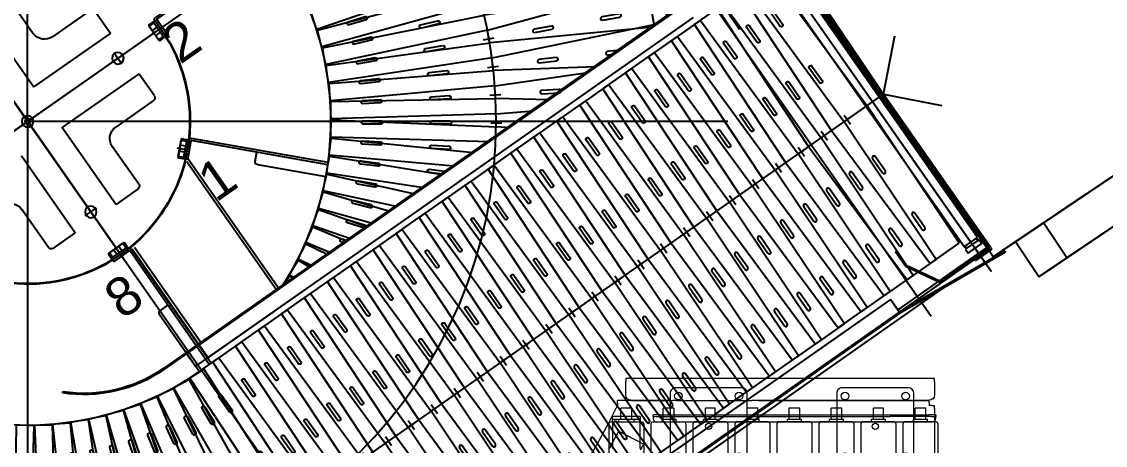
# Model space of a CAD drawing. Header units: millimetres. Extents: x 298 to 399, y 221 to 238.
# Drawn here: x 314.756 to 316.722, y 234.892 to 235.659 of the extents above; entities that cross this region are included whole.
import ezdxf

# ---------------------------------------------------------------- set-up
doc = ezdxf.new("R2010")
doc.units = ezdxf.units.MM
doc.layers.add('PL_N2$0$PLANTA', color=253, linetype='Continuous')
doc.styles.add('PL_N2$0$ISO35', font='arial.ttf', dxfattribs={"height": 70})

# ---------------------------------------------------------------- blocks, each defined once
blk = doc.blocks.new('PL_N2$0$root_factoryordercollection__190lrc4_BLOCK')
at = {"color": 237, "true_color": 0x802060}
for p, q in [((-39.153, 63.873), (-14.905, 77.873)), ((-27.029, 70.873), (-28.127, 66.775)), ((-27.029, 70.873), (-22.931, 69.775))]:
    blk.add_line(p, q, dxfattribs=at)
at = {"color": 9, "true_color": 0xc0c0c0}
for points, invisible_edges in [([(-35.15, 56.94, -6.75), (-39.15, 63.87, -6.75), (-39.15, 63.87, -7.75)], 12), ([(-35.15, 56.94, -6.75), (-39.15, 63.87, -7.75), (-37.9, 61.71, -10.75)], 13), ([(-40.79, 60.71, -5.59), (-38.2, 62.21, -5.59), (-31.26, 50.2, -16.12)], 12), ([(-36.99, 60.12, -2.41), (-31.26, 50.2, -16.12), (-38.2, 62.21, -5.59)], 1), ([(-35.15, 56.94, -6.75), (-37.9, 61.71, -10.75), (-36.4, 59.11, -10.75)], 13), ([(-40.79, 60.71, -5.59), (-31.26, 50.2, -16.12), (-33.86, 48.7, -16.12)], 1), ([(-39.58, 58.62, -2.41), (-33.86, 48.7, -16.12), (-40.79, 60.71, -5.59)], 1), ([(-39.58, 58.62, -2.41), (-36.99, 60.12, -2.41), (-30.05, 48.1, -12.93)], 12), ([(-36.99, 60.12, -2.41), (-30.05, 48.1, -12.93), (-31.26, 50.2, -16.12)], 12), ([(-35.15, 56.94, -6.75), (-36.4, 59.11, -10.75), (-35.15, 56.94, -7.75)], 1), ([(-39.58, 58.62, -2.41), (-30.05, 48.1, -12.93), (-32.65, 46.6, -12.93)], 1), ([(-39.58, 58.62, -2.41), (-32.65, 46.6, -12.93), (-33.86, 48.7, -16.12)], 12)]:
    blk.add_3dface(points, dxfattribs=dict(at, invisible_edges=invisible_edges))
blk = doc.blocks.new('PL_N2$0$A$C301F7964')
at = {"layer": 'PL_N2$0$PLANTA'}
for p, q in [((1020, 2290), (1020, -250)), ((2290, 1020), (-250, 1020))]:
    blk.add_line(p, q, dxfattribs=at)
blk.add_circle((1020, 1020), 850, dxfattribs=at)
blk = doc.blocks.new('PL_N2$0$A$C4DC270D9')
at = {"layer": 'PL_N2$0$PLANTA'}
for p, q in [((15, 20.5), (5, 20.5)), ((0, 15), (20, 15)), ((15, 9.5), (5, 9.5))]:
    blk.add_line(p, q, dxfattribs=at)
blk.add_lwpolyline([(5, 0), (15, 0), (15, 30), (5, 30)], close=True, dxfattribs=at)
blk = doc.blocks.new('PL_N2$0$BOV-ZICHT-400 A-B-C-D TYPE PIJP')
at = {"layer": 'PL_N2$0$PLANTA'}
for p, q in [((0, 304), (0, -304)), ((0, -300), (0, 280)), ((-100, 209), (-100, 125)), ((-45, 214), (-45, 46)), ((-209, 100), (-125, 100)), ((-215, 94), (-215, 46)), ((-214, 45), (-46, 45)), ((-294.3, 21.6), (-294, 0)), ((-304, 0), (304, 0)), ((-300, 0), (295.5, 0)), ((-294, 0), (-293.7, -28.4)), ((-200, 12.6), (-200, -12.6)), ((12.6, 0), (-12.6, 0)), ((-215, -94), (-215, -46)), ((-214, -45), (-46, -45)), ((-45, -214), (-45, -46)), ((45, -214), (45, -46)), ((-209, -100), (-125, -100)), ((-100, -209), (-100, -125)), ((100, -209), (100, -125)), ((-223.4, -192.8), (-205.8, -210)), ((-205.8, -210), (-187.6, -227.8)), ((-94, -215), (-46, -215)), ((12.6, -200), (-12.6, -200)), ((94, -215), (46, -215)), ((-21.6, -294.3), (0, -294)), ((0, -294), (28.4, -293.7))]:
    blk.add_line(p, q, dxfattribs=at)
blk.add_lwpolyline([(-292.4, 17.5), (-281, 17.5, -0.414214), (-280, 16.5), (-280, -16.5, -0.414214), (-281, -17.5), (-292.4, -17.5, 0.432843), (-293.4, -18.6, 0.166266), (-220.6, -194.3, 0.432843), (-219.1, -194.4), (-211.1, -186.3, -0.414214), (-209.7, -186.3), (-186.3, -209.7, -0.414214), (-186.3, -211.1), (-194.4, -219.1, 0.432843), (-194.3, -220.6, 0.166266), (-18.6, -293.4, 0.432843), (-17.5, -292.4), (-17.5, -281, -0.414214), (-16.5, -280), (16.5, -280, -0.414214), (17.5, -281), (17.5, -292.4, 0.432843), (18.6, -293.4, 0.166266), (194.3, -220.6, 0.432843)], format="xyb", dxfattribs=at)
for centre in [(-200, 0), (0, 0), (0, -200)]:
    blk.add_circle(centre, 10.5, dxfattribs=at)
for centre, radius, start, end in [((-125, 125), 25, 270, 0), ((-214, 46), 1, 180, 270), ((-46, 46), 1, 270, 0), ((0, 0), 295.1, 185.5226, 202.5112), ((-214, -46), 1, 90, 180), ((-46, -46), 1, 0, 90), ((46, -46), 1, 90, 180), ((-209, -94), 6, 180, 270), ((0, 0), 295.1, 202.6181, 220.8018), ((-125, -125), 25, 0, 90), ((125, -125), 25, 90, 180), ((-214.9, -196.6), 0.2, 135.6622, 225.6622), ((-94, -209), 6, 180, 270), ((-46, -214), 1, 270, 0), ((46, -214), 1, 180, 270), ((94, -209), 6, 270, 0), ((0, 0), 295.1, 230.5226, 247.5112), ((0, 0), 295.1, 292.6181, 310.8018), ((0, 0), 295.1, 247.6181, 265.8018), ((0, 0), 295.1, 275.5226, 292.5112)]:
    blk.add_arc(centre, radius, start, end, dxfattribs=at)
at = {"layer": 'PL_N2$0$PLANTA', "xscale": -1}
blk.add_blockref('PL_N2$0$A$C4DC270D9', (-275, -15), dxfattribs=at)
at = {"layer": 'PL_N2$0$PLANTA'}
for p, rotation in [((-205.1, -183.8), 225), ((-15, -275), 270)]:
    blk.add_blockref('PL_N2$0$A$C4DC270D9', p, dxfattribs=dict(at, rotation=rotation))
blk = doc.blocks.new('PL_N2$0$A$C17C72BED')
at = {"layer": 'PL_N2$0$PLANTA'}
for p, q in [((35, 255.7), (35, 4)), ((39, 255.6), (39, 4)), ((0, 4), (35, 4)), ((0, 4), (0, 0)), ((0, 0), (35, 0))]:
    blk.add_line(p, q, dxfattribs=at)
blk.add_arc((35, 4), 4, 270, 360, dxfattribs=at)
blk = doc.blocks.new('PL_N2$0$A$C60FC1CAC')
at = {"layer": 'PL_N2$0$PLANTA'}
for p, q in [((131, 18), (131, 35)), ((126, 13), (0, 13))]:
    blk.add_line(p, q, dxfattribs=at)
blk.add_arc((126, 18), 5, 270, 0, dxfattribs=at)
at = {"layer": 'PL_N2$0$PLANTA', "rotation": 90}
blk.add_blockref('PL_N2$0$A$C17C72BED', (256, 0), dxfattribs=at)
blk = doc.blocks.new('PL_N2$0$A$C1C1E2870')
at = {"layer": 'PL_N2$0$PLANTA'}
for p, q in [((0, 289.5), (0, 0)), ((5, 285), (5, 0)), ((172, 212.3), (172, 0)), ((177, 211.9), (177, 0)), ((0, 0), (177, 0))]:
    blk.add_line(p, q, dxfattribs=at)
blk = doc.blocks.new('PL_N2$0$A$C06AD38A4')
at = {"layer": 'PL_N2$0$PLANTA'}
for p, q in [((15, 743.5), (15, 27)), ((15, 734.1), (15, 0)), ((2, 710), (2, 707)), ((36, 710), (2, 710)), ((0, 691), (30, 691)), ((0, 682.5), (0, 691)), ((30, 682.5), (30, 691)), ((34, 27), (34, 707)), ((36, 707), (36, 27)), ((39, 707), (39, 27)), ((0, 682.5), (30, 682.5)), ((0, 677.5), (0, 56.5)), ((0, 677.5), (30, 677.5)), ((30, 677.5), (30, 56.5)), ((0, 56.5), (30, 56.5)), ((0, 51.5), (30, 51.5)), ((0, 51.5), (0, 43)), ((0, 43), (30, 43)), ((30, 51.5), (30, 43)), ((2, 27), (2, 24)), ((36, 24), (2, 24))]:
    blk.add_line(p, q, dxfattribs=at)
for centre, radius, start, end in [((36, 707), 3, 0, 90), ((0, 680), 2.5, 270, 90), ((30, 680), 2.5, 90, 270), ((0, 54), 2.5, 270, 90), ((30, 54), 2.5, 90, 270), ((36, 27), 3, 270, 0)]:
    blk.add_arc(centre, radius, start, end, dxfattribs=at)
blk = doc.blocks.new('PL_N2$0$A$C46897DEF')
at = {"layer": 'PL_N2$0$PLANTA'}
for p, q in [((12, 1263), (0, 1263)), ((6, 1269), (6, 1257)), ((1046, 753), (1046, 73)), ((1201, 748), (1062.1, 748)), ((1203, 753), (1064.5, 753)), ((1206, 413), (6, 413)), ((1018, 103), (193.1, 103)), ((1018, 78), (1018, 103)), ((29, 73), (29, 88.2)), ((1203, 73), (29, 73)), ((443, 73), (428, 73)), ((468, 73), (453, 73)), ((943, 73), (928, 73)), ((968, 73), (953, 73)), ((1201, 78), (1018, 78))]:
    blk.add_line(p, q, dxfattribs=at)
blk.add_circle((6, 1263), 5, dxfattribs=at)
blk.add_blockref('PL_N2$0$A$C06AD38A4', (1167.1, 46), dxfattribs=at)
blk = doc.blocks.new('PL_N2$0$A$C02510BE1')
at = {"layer": 'PL_N2$0$PLANTA'}
blk.add_blockref('PL_N2$0$A$C46897DEF', (0, 0), dxfattribs=at)
blk = doc.blocks.new('PL_N2$0$A$C409E6584')
at = {"layer": 'PL_N2$0$PLANTA'}
for p, q in [((6.3, 600), (0, 300)), ((70.5, 600), (6.3, 600)), ((78.5, 300), (70.5, 600)), ((6.3, 0), (0, 300)), ((48.7, 300), (38.7, 300)), ((43.7, 310), (43.7, 290)), ((78.5, 300), (70.5, 0)), ((70.5, 0), (6.3, 0))]:
    blk.add_line(p, q, dxfattribs=at)
for points in [[(40.7, 509, 1), (46.7, 509), (46.7, 541, 1), (40.7, 541), (40.7, 509)], [(40.7, 384, 1), (46.7, 384), (46.7, 416, 1), (40.7, 416), (40.7, 384)], [(40.7, 216, -1), (46.7, 216), (46.7, 184, -1), (40.7, 184), (40.7, 216)], [(40.7, 91, -1), (46.7, 91), (46.7, 59, -1), (40.7, 59), (40.7, 91)]]:
    blk.add_lwpolyline(points, format="xyb", close=True, dxfattribs=at)
blk = doc.blocks.new('PL_N2$0$A$C1B7B3B50')
at = {"layer": 'PL_N2$0$PLANTA'}
for p, q in [((1156.4, 1150.2), (1144.4, 1150.2)), ((1150.4, 1156.2), (1150.4, 1144.2)), ((648.4, 922.5), (381.2, 785.9)), ((678.8, 866), (648.4, 922.5)), ((662.9, 892.9), (404.4, 740.6)), ((696.6, 838.3), (662.9, 892.9)), ((418.4, 716.7), (678.8, 866)), ((679.1, 864.2), (430.2, 696.7)), ((716.1, 811.7), (679.1, 864.2)), ((445.6, 673.7), (696.6, 838.3)), ((697.1, 836.5), (458.6, 654.4)), ((737.1, 786.3), (697.1, 836.5)), ((485.8, 640.2), (716.1, 811.7)), ((716.7, 810), (519.9, 640.2)), ((759.6, 762.2), (716.7, 810)), ((563.6, 640.2), (737.1, 786.3)), ((123.5, 640.2), (381.2, 785.9)), ((737.8, 784.6), (589.4, 640.2)), ((783.5, 739.6), (737.8, 784.6)), ((410.7, 752.1), (393.1, 742.7)), ((404.3, 743), (399.6, 751.8)), ((631.1, 640.2), (759.6, 762.2)), ((760.4, 760.6), (650.6, 640.2)), ((808.7, 718.4), (760.4, 760.6)), ((249.3, 640.2), (404.4, 740.6)), ((690.7, 640.2), (783.5, 739.6)), ((784.4, 738), (705.4, 640.2)), ((835.2, 698.7), (784.4, 738)), ((418.4, 716.7), (266.6, 640.2)), ((435.9, 708.6), (418.8, 698.1)), ((744, 640.2), (808.7, 718.4)), ((809.7, 716.8), (755, 640.2)), ((862.7, 680.7), (809.7, 716.8)), ((353.4, 640.2), (430.2, 696.7)), ((430, 699.1), (424.7, 707.6)), ((792.4, 640.2), (835.2, 698.7)), ((836.2, 697.2), (800.5, 640.2)), ((891.3, 664.3), (836.2, 697.2)), ((445.6, 673.7), (387.9, 640.2)), ((836.7, 640.2), (862.7, 680.7)), ((863.9, 679.2), (842.5, 640.2)), ((920.9, 649.7), (863.9, 679.2)), ((441.5, 640.2), (458.6, 654.4)), ((463.5, 666.7), (447.2, 655.1)), ((458.2, 656.8), (452.5, 665)), ((877.8, 640.2), (891.3, 664.3)), ((892.5, 663), (881.8, 640.2)), ((943.7, 640.2), (892.5, 663)), ((916.3, 640.2), (920.9, 649.7)), ((922.1, 648.4), (918.9, 640.2)), ((944, 640.2), (922.1, 648.4))]:
    blk.add_line(p, q, dxfattribs=at)
for points in [[(584.5, 849.1, 1), (587.4, 843.8), (615.6, 859, 1), (612.7, 864.2), (584.5, 849.1)], [(603.6, 815.8, 1), (606.7, 810.7), (633.9, 827.5, 1), (630.8, 832.6), (603.6, 815.8)], [(474.5, 789.8, 1), (477.3, 784.6), (505.5, 799.7, 1), (502.7, 805), (474.5, 789.8)], [(624.5, 783.7, 1), (628, 778.8), (654.2, 797.2, 1), (650.7, 802.1), (624.5, 783.7)], [(497.2, 750.1, 1), (500.4, 745), (527.6, 761.8, 1), (524.5, 766.9), (497.2, 750.1)], [(647.4, 752.9, 1), (651.1, 748.2), (676.2, 768.1, 1), (672.4, 772.8), (647.4, 752.9)], [(522.3, 711.7, 1), (525.8, 706.8), (552, 725.2, 1), (548.5, 730.1), (522.3, 711.7)], [(672.1, 723.5, 1), (676.1, 719), (699.9, 740.4, 1), (695.8, 744.9), (672.1, 723.5)], [(326.5, 710.2, -1), (329.4, 704.9), (301.2, 689.8, -1), (298.4, 695.1), (326.5, 710.2)], [(698.4, 695.7, 1), (702.7, 691.4), (725.2, 714.2, 1), (720.9, 718.4), (698.4, 695.7)], [(549.7, 674.9, 1), (553.4, 670.2), (578.4, 690.2, 1), (574.7, 694.9), (549.7, 674.9)], [(726.4, 669.4, 1), (731, 665.5), (752, 689.6, 1), (747.5, 693.5), (726.4, 669.4)], [(755.9, 644.9, 1), (760.7, 641.3), (780.3, 666.6, 1), (775.5, 670.3), (755.9, 644.9)], [(354.3, 661.7, -1), (357.5, 656.6), (330.3, 639.8, -1), (327.1, 644.9), (354.3, 661.7)]]:
    blk.add_lwpolyline(points, format="xyb", close=True, dxfattribs=at)
for points in [[(196.4, 640.2), (216.5, 651, -1), (219.3, 645.7), (209, 640.2)], [(588.5, 640.2), (607, 656.8, 1), (603, 661.3), (579.5, 640.2)], [(806.3, 640.2), (809.8, 645.3, 1), (804.9, 648.7), (799.1, 640.2)]]:
    blk.add_lwpolyline(points, format="xyb", dxfattribs=at)
blk.add_circle((1150.4, 1150.2), 5, dxfattribs=at)
for p, rotation in [((26.4, 903.2), 284.5714285714231), ((43.2, 836.4), 287.9999999999934), ((63.9, 770.8), 291.4285714285738), ((88.6, 706.5), 294.8571428571406), ((1819.3, 213.7), 37.71428571428073), ((1762.1, 175.4), 34.28571428571333), ((1702.7, 140.5), 30.85714285714584), ((1641.3, 109.3), 27.42857142857956), ((1578.2, 81.8), 24.00000000000358), ((1447.6, 38.4), 17.14285714285897), ((1513.6, 58.1), 20.57142857143643), ((1312.7, 10.9), 10.28571428571208), ((1380.6, 22.6), 13.71428571428819), ((1175.5, -0.4), 3.42857142857137), ((1244.3, 3.2), 6.857142857146952)]:
    blk.add_blockref('PL_N2$0$A$C409E6584', p, dxfattribs=dict(at, rotation=rotation))
blk = doc.blocks.new('PL_N2$0$A$C50A32927')
at = {"layer": 'PL_N2$0$PLANTA'}
blk.add_line((1200, 0), (0, 0), dxfattribs=at)
for radius, start, end in [(1200, 270, 180), (1175, 268.8784, 205.7244)]:
    blk.add_arc((1200, 1200), radius, start, end, dxfattribs=at)
blk = doc.blocks.new('PL_N2$0$A$C121338B6')
at = {"layer": 'PL_N2$0$PLANTA', "char_height": 70, "width": 43.294, "attachment_point": 3, "style": 'PL_N2$0$ISO35'}
for s, insert in [('2', (678.7, 388.8)), ('1', (588.4, 146.7))]:
    blk.add_mtext(s, dxfattribs=dict(at, insert=insert))
at = {"layer": 'PL_N2$0$PLANTA', "extrusion": (0, 0, -1), "insert": (327.4, 70), "char_height": 70, "width": 43.294, "attachment_point": 1, "text_direction": (-1, 0, 0), "style": 'PL_N2$0$ISO35'}
blk.add_mtext('8', dxfattribs=at)
blk = doc.blocks.new('PL_N2$0$A$C07FD5F31')
at = {"layer": 'PL_N2$0$PLANTA'}
for p, q in [((0, 0), (0, 680)), ((106.2, 680), (0, 680)), ((2, 2), (2, 678)), ((105, 678), (2, 678)), ((140, 617.4), (105, 678)), ((142, 617.9), (106.2, 680)), ((140, 617.4), (140, 586.4)), ((142, 617.9), (142, 586.4)), ((140, 586.4), (142, 586.4)), ((140, 62.6), (140, 93.6)), ((140, 93.6), (142, 93.6)), ((142, 62.1), (142, 93.6)), ((140, 62.6), (105, 2)), ((142, 62.1), (106.2, 0)), ((105, 2), (2, 2)), ((106.2, 0), (0, 0))]:
    blk.add_line(p, q, dxfattribs=at)
blk = doc.blocks.new('PL_N2$0$A$C752A25F7')
at = {"layer": 'PL_N2$0$PLANTA'}
for p, q in [((24, 9.5), (24, 743.5)), ((0, 36.5), (0, 716.5)), ((3, 719.5), (37, 719.5)), ((3, 36.5), (3, 716.5)), ((5, 716.5), (5, 36.5)), ((24, 0), (24, 716.5)), ((37, 716.5), (37, 719.5)), ((39, 700.5), (9, 700.5)), ((9, 692), (9, 700.5)), ((39, 692), (9, 692)), ((39, 692), (39, 700.5)), ((9, 66), (9, 687)), ((39, 687), (9, 687)), ((39, 66), (39, 687)), ((39, 66), (9, 66)), ((9, 61), (9, 52.5)), ((39, 61), (9, 61)), ((39, 61), (39, 52.5)), ((39, 52.5), (9, 52.5)), ((3, 33.5), (37, 33.5)), ((37, 33.5), (37, 36.5))]:
    blk.add_line(p, q, dxfattribs=at)
for centre, radius, start, end in [((3, 716.5), 3, 90, 180), ((9, 689.5), 2.5, 270, 90), ((39, 689.5), 2.5, 90, 270), ((9, 63.5), 2.5, 270, 90), ((39, 63.5), 2.5, 90, 270), ((3, 36.5), 3, 180, 270)]:
    blk.add_arc(centre, radius, start, end, dxfattribs=at)
blk = doc.blocks.new('PL_N2$0$HC600 Outfeed')
at = {"layer": 'PL_N2$0$PLANTA'}
for p, q in [((1275.2, 1263), (1263.2, 1263)), ((1269.2, 1269), (1269.2, 1257)), ((-27.8, 753), (453.2, 753)), ((129.2, 33.2), (129.2, 751.4)), ((453.2, 753), (1004.2, 753)), ((1004.2, 753), (1246.2, 753)), ((1246.2, 753), (1246.2, 725)), ((172.2, 725), (453.2, 725)), ((453.2, 725), (1004.2, 725)), ((1004.2, 725), (1246.2, 725)), ((1269.2, 413), (-30.8, 413)), ((172.2, 101), (453.2, 101)), ((172.2, 78), (172.2, 101)), ((453.2, 101), (994.2, 101)), ((-27.8, 73), (453.2, 73)), ((-25.8, 78), (172.2, 78)), ((180.2, 73), (453.2, 73)), ((453.2, 73), (914.2, 73)), ((453.2, 73), (994.2, 73))]:
    blk.add_line(p, q, dxfattribs=at)
blk.add_circle((1269.2, 1263), 5, dxfattribs=at)
for name, p in [('PL_N2$0$A$C752A25F7', (-30.8, 36.5)), ('PL_N2$0$A$C07FD5F31', (-26.8, 73)), ('PL_N2$0$A$C409E6584', (5.5, 113)), ('PL_N2$0$A$C409E6584', (56.3, 113)), ('PL_N2$0$A$C409E6584', (107.1, 113)), ('PL_N2$0$A$C409E6584', (157.9, 113)), ('PL_N2$0$A$C409E6584', (208.7, 113)), ('PL_N2$0$A$C409E6584', (259.5, 113)), ('PL_N2$0$A$C409E6584', (310.3, 113)), ('PL_N2$0$A$C409E6584', (361.1, 113)), ('PL_N2$0$A$C409E6584', (411.9, 113)), ('PL_N2$0$A$C409E6584', (462.7, 113)), ('PL_N2$0$A$C409E6584', (513.5, 113)), ('PL_N2$0$A$C409E6584', (564.3, 113)), ('PL_N2$0$A$C409E6584', (615.1, 113)), ('PL_N2$0$A$C409E6584', (665.9, 113)), ('PL_N2$0$A$C409E6584', (716.7, 113)), ('PL_N2$0$A$C409E6584', (767.5, 113)), ('PL_N2$0$A$C409E6584', (818.3, 113)), ('PL_N2$0$A$C409E6584', (869.1, 113)), ('PL_N2$0$A$C409E6584', (919.9, 113)), ('PL_N2$0$A$C409E6584', (970.7, 113)), ('PL_N2$0$A$C409E6584', (1021.5, 113)), ('PL_N2$0$A$C409E6584', (1072.3, 113)), ('PL_N2$0$A$C409E6584', (1123.1, 113)), ('PL_N2$0$A$C409E6584', (1173.9, 113)), ('PL_N2$0$A$C409E6584', (1224.7, 113))]:
    blk.add_blockref(name, p, dxfattribs=at)
blk = doc.blocks.new('PL_N2$0$Outfeed-Guide')
at = {"layer": 'PL_N2$0$PLANTA'}
for p, q in [((2918, 12129.2), (2698, 12109.9)), ((2918, 12127.2), (2918, 12129.2)), ((2698, 12109.9), (1455.2, 12109.9)), ((2918, 12127.2), (2698, 12107.9)), ((2698, 12107.9), (1455.2, 12107.9)), ((2698, 12107.9), (2698, 12079.9)), ((2698, 12079.9), (1861.1, 12079.9)), ((1900.9, 11455.9), (1596, 11455.9)), ((1596, 11427.9), (1596, 11455.9)), ((2698, 11455.9), (1900.9, 11455.9)), ((2698, 11427.9), (1546, 11427.9)), ((2698, 11425.9), (1546, 11425.9)), ((1880.9, 11427.9), (1880.9, 11425.9)), ((1371, 11357.2), (1372.5, 11355.8))]:
    blk.add_line(p, q, dxfattribs=at)
for radius, end in [(252, 133.983), (250, 133.9748)]:
    blk.add_arc((1546, 11175.9), radius, 90, end, dxfattribs=at)
blk = doc.blocks.new('PL_N2$0$InductionFeet')
at = {"layer": 'PL_N2$0$PLANTA', "lineweight": 0, "ltscale": 50.8}
for p, q in [((-1597.6, -482.7), (-1477.6, -482.7)), ((-1295.5, -482.7), (-1175.5, -482.7)), ((-1607.6, -612.7), (-1607.6, -492.7)), ((-1467.6, -492.7), (-1467.6, -612.7)), ((-1305.5, -612.7), (-1305.5, -492.7)), ((-1165.5, -492.7), (-1165.5, -612.7)), ((-1477.6, -622.7), (-1597.6, -622.7)), ((-1175.5, -622.7), (-1295.5, -622.7)), ((-1596.3, -1080.7), (-1476.3, -1080.7)), ((-1606.3, -1210.7), (-1606.3, -1090.7)), ((-1466.3, -1090.7), (-1466.3, -1210.7)), ((-855, -1212), (-855, -1092)), ((-845, -1082), (-725, -1082)), ((-715, -1092), (-715, -1212)), ((-1476.3, -1220.7), (-1596.3, -1220.7)), ((-725, -1222), (-845, -1222))]:
    blk.add_line(p, q, dxfattribs=at)
at = {"layer": 'PL_N2$0$PLANTA', "lineweight": 0, "ltscale": 50.8, "extrusion": (0, 0, -1)}
for centre in [(1592.6, -497.7), (1482.6, -497.7), (1290.5, -497.7), (1180.5, -497.7), (1592.6, -607.7), (1482.6, -607.7), (1290.5, -607.7), (1180.5, -607.7), (1591.3, -1095.7), (1481.3, -1095.7), (840, -1097), (730, -1097), (1591.3, -1205.7), (1481.3, -1205.7), (840, -1207), (730, -1207)]:
    blk.add_circle(centre, 7, dxfattribs=at)
for centre, start, end in [((1597.6, -492.7), 0, 90), ((1477.6, -492.7), 90, 180), ((1295.5, -492.7), 0, 90), ((1175.5, -492.7), 90, 180), ((1597.6, -612.7), 270, 0), ((1477.6, -612.7), 180, 270), ((1295.5, -612.7), 270, 0), ((1175.5, -612.7), 180, 270), ((1596.3, -1090.7), 0, 90), ((1476.3, -1090.7), 90, 180), ((845, -1092), 0, 90), ((725, -1092), 90, 180), ((1596.3, -1210.7), 270, 0), ((1476.3, -1210.7), 180, 270), ((845, -1212), 270, 0), ((725, -1212), 180, 270)]:
    blk.add_arc(centre, 10, start, end, dxfattribs=at)
at = {"layer": 'PL_N2$0$PLANTA', "lineweight": 0, "ltscale": 50.8}
for centre, start, end in [((-1537.6, -552.7), 0, 180), ((-1235.5, -552.7), 0, 180), ((-1537.6, -552.7), 180, 0), ((-1235.5, -552.7), 180, 0), ((-1536.3, -1150.7), 0, 180), ((-1536.3, -1150.7), 180, 0), ((-785, -1152), 0, 180), ((-785, -1152), 180, 0)]:
    blk.add_arc(centre, 5.65, start, end, dxfattribs=at)
blk = doc.blocks.new('PL_N2$0$600 Induction')
at = {"color": 6, "linetype": 'Continuous', "lineweight": 0}
for p, q in [((-1467.6, -505.5), (-1607.6, -505.5)), ((-1555.9, -539.8), (-1555.9, -539.8)), ((-1476.2, -539.8), (-1479.7, -539.8)), ((-1111.2, -544.5), (-1111.2, -544.5))]:
    blk.add_line(p, q, dxfattribs=at)
at = {"layer": 'PL_N2$0$PLANTA', "lineweight": 0}
for p, q in [((-1645, -471.5), (-1645, -465.5)), ((-1640.2, -465.5), (-1645, -465.5)), ((-1645, -471.5), (-1645, -495.9)), ((-1636.9, -465.5), (-1640.2, -465.5)), ((-1093.1, -465.5), (-1636.9, -465.5)), ((-1093.1, -465.5), (-1089.8, -465.5)), ((-1085, -465.5), (-1089.8, -465.5)), ((-1085, -465.5), (-1085, -471.5)), ((-1085, -495.9), (-1085, -471.5)), ((-1607.6, -505.5), (-1635.5, -505.5)), ((-1635.5, -505.5), (-1607.6, -505.5)), ((-1635.5, -510.2), (-1635.5, -505.5)), ((-1635.5, -510.2), (-1635.5, -515)), ((-1607.6, -505.5), (-1467.6, -505.5)), ((-1326, -505.5), (-1467.6, -505.5)), ((-1467.6, -505.5), (-1326, -505.5)), ((-1326, -505.5), (-1320, -505.5)), ((-1326, -505.5), (-1326, -505.5)), ((-1320, -505.5), (-1314, -505.5)), ((-1305.5, -505.5), (-1314, -505.5)), ((-1176, -505.5), (-1305.5, -505.5)), ((-1176, -505.5), (-1170, -505.5)), ((-1165.5, -505.5), (-1170, -505.5)), ((-1164, -505.5), (-1165.5, -505.5)), ((-1094.5, -505.5), (-1164, -505.5)), ((-1164, -505.5), (-1075, -505.5)), ((-1164, -505.5), (-1164, -505.5)), ((-1075, -505.5), (-1070, -505.5)), ((-1070, -510.2), (-1070, -505.5)), ((-1070, -510.2), (-1070, -515)), ((-1645, -520), (-1645, -515)), ((-1640.2, -515), (-1645, -515)), ((-1645, -520), (-1645, -531.6)), ((-1640.2, -515), (-1635.5, -515)), ((-1635.5, -515), (-1635.5, -515.5)), ((-1629.3, -519.8), (-1626.6, -519.8)), ((-1629.3, -531.6), (-1629.3, -519.8)), ((-1626.6, -519.8), (-1617, -519.8)), ((-1617, -519.8), (-1609.9, -519.8)), ((-1609.9, -531.6), (-1609.9, -519.8)), ((-1552.3, -519.8), (-1551.8, -519.8)), ((-1552.3, -531.6), (-1552.3, -519.8)), ((-1551.8, -519.8), (-1542.9, -519.8)), ((-1542.9, -519.8), (-1534.5, -519.8)), ((-1534.5, -531.6), (-1534.5, -519.8)), ((-1476.9, -519.8), (-1469.9, -519.8)), ((-1476.9, -531.6), (-1476.9, -519.8)), ((-1469.9, -519.8), (-1460.2, -519.8)), ((-1460.2, -519.8), (-1457.5, -519.8)), ((-1457.5, -531.6), (-1457.5, -519.8)), ((-1401, -519.8), (-1396.5, -519.8)), ((-1401, -531.6), (-1401, -519.8)), ((-1396.5, -519.8), (-1386.6, -519.8)), ((-1386.6, -519.8), (-1381, -519.8)), ((-1381, -519.8), (-1381, -531.6)), ((-1324.5, -519.8), (-1321.7, -519.8)), ((-1324.5, -531.6), (-1324.5, -519.8)), ((-1321.7, -519.8), (-1312, -519.8)), ((-1312, -519.8), (-1305.1, -519.8)), ((-1305.1, -531.6), (-1305.1, -519.8)), ((-1247.4, -519.8), (-1247.1, -519.8)), ((-1247.4, -531.6), (-1247.4, -519.8)), ((-1247.1, -519.8), (-1238.2, -519.8)), ((-1238.2, -519.8), (-1229.8, -519.8)), ((-1229.8, -531.6), (-1229.8, -519.8)), ((-1172.2, -519.8), (-1165.7, -519.8)), ((-1172.2, -519.8), (-1172.2, -531.6)), ((-1165.7, -519.8), (-1155.9, -519.8)), ((-1155.9, -519.8), (-1152.6, -519.8)), ((-1152.6, -531.6), (-1152.6, -519.8)), ((-1096.1, -519.8), (-1090, -519.8)), ((-1096.1, -535), (-1096.1, -519.8)), ((-1090, -519.8), (-1080.1, -519.8)), ((-1080.1, -519.8), (-1076.3, -519.8)), ((-1076.3, -535), (-1076.3, -519.8)), ((-1651.3, -547.5), (-1651.3, -1157.8)), ((-1648.3, -544.5), (-1645, -544.5)), ((-1647.4, -531.6), (-1645, -531.6)), ((-1647.4, -531.6), (-1647.4, -535)), ((-1647.4, -537.9), (-1647.4, -535)), ((-1645, -535), (-1647.4, -535)), ((-1645, -531.6), (-1634.7, -531.6)), ((-1645, -542.9), (-1645, -544.5)), ((-1645, -544.5), (-1590.8, -544.5)), ((-1141, -544.3), (-1641, -544.3)), ((-1147.3, -531.6), (-1634.7, -531.6)), ((-1587.8, -547.5), (-1587.8, -1157.8)), ((-1575.1, -547.5), (-1575.1, -1157.8)), ((-1572.1, -544.5), (-1514.6, -544.5)), ((-1511.6, -547.5), (-1511.6, -1157.8)), ((-1498.9, -547.5), (-1498.9, -1157.8)), ((-1495.9, -544.5), (-1438.4, -544.5)), ((-1435.4, -547.5), (-1435.4, -1157.8)), ((-1422.8, -547.5), (-1422.8, -1157.8)), ((-1419.8, -544.5), (-1392.8, -544.5)), ((-1392.8, -544.5), (-1362.3, -544.5)), ((-1359.3, -547.5), (-1359.3, -1157.8)), ((-1346.6, -547.5), (-1346.6, -1157.8)), ((-1343.6, -544.5), (-1342.4, -544.5)), ((-1342.4, -544.5), (-1286.1, -544.5)), ((-1283.1, -547.5), (-1283.1, -1157.8)), ((-1270.4, -547.5), (-1270.4, -1157.8)), ((-1267.4, -544.5), (-1223.4, -544.5)), ((-1251.1, -544.5), (-1251.1, -539.8)), ((-1226.1, -544.5), (-1226.1, -539.8)), ((-1223.4, -544.5), (-1209.9, -544.5)), ((-1206.9, -547.5), (-1206.9, -1157.8)), ((-1194.2, -547.8), (-1194.2, -1157.8)), ((-1191.1, -544.8), (-1157.1, -544.8)), ((-1157.1, -544.8), (-1133.6, -544.8)), ((-1151.4, -544.5), (-1151.4, -539.8)), ((-1147.3, -531.6), (-1134.6, -531.6)), ((-1134.6, -535), (-1134.6, -531.6)), ((-1134.6, -535), (-1134.6, -537.9)), ((-1130.7, -547.8), (-1130.7, -1157.8)), ((-1118, -547.8), (-1118, -1157.8)), ((-1115, -544.8), (-1112.4, -544.8)), ((-1112.4, -544.8), (-1111.9, -544.8)), ((-1111.9, -544.8), (-1057.5, -544.8)), ((-1111.2, -535), (-1061.2, -535)), ((-1111.2, -535), (-1111.2, -537.6)), ((-1111.2, -537.6), (-1111.2, -544.5)), ((-1061.2, -539.8), (-1111.2, -539.8)), ((-1100.2, -544.8), (-1100.2, -539.8)), ((-1072.2, -544.8), (-1072.2, -539.8)), ((-1061.2, -544.5), (-1061.2, -535)), ((-1054.5, -547.8), (-1054.5, -1157.8))]:
    blk.add_line(p, q, dxfattribs=at)
at = {"layer": 'PL_N2$0$PLANTA', "lineweight": 0, "ltscale": 50.8}
for p, q in [((-1645, -531.6), (-1645, -542.9)), ((-1639.6, -535), (-1645, -535)), ((-1645, -544.5), (-1645, -1163.1)), ((-1111.2, -592.6), (-1111.2, -544.5)), ((-1096.1, -539.8), (-1096.1, -535)), ((-1076.3, -539.8), (-1076.3, -535)), ((-1061.2, -544.5), (-1061.2, -592.6)), ((-1117, -584.8), (-1071.9, -561.3))]:
    blk.add_line(p, q, dxfattribs=at)
at = {"layer": 'PL_N2$0$PLANTA', "lineweight": 0, "ltscale": 25.4}
for p, q in [((-1639.6, -535), (-1564.6, -535)), ((-1632.1, -544.5), (-1632.1, -539.8)), ((-1607.1, -539.8), (-1632.1, -539.8)), ((-1629.3, -539.8), (-1629.3, -531.6)), ((-1609.9, -539.8), (-1609.9, -531.6)), ((-1607.1, -544.5), (-1607.1, -539.8)), ((-1134.6, -535), (-1564.6, -535)), ((-1530.9, -539.8), (-1555.9, -539.8)), ((-1555.9, -544.5), (-1555.9, -539.8)), ((-1552.3, -539.8), (-1552.3, -531.6)), ((-1534.5, -539.8), (-1534.5, -531.6)), ((-1530.9, -544.5), (-1530.9, -539.8)), ((-1479.7, -544.5), (-1479.7, -539.8)), ((-1476.9, -539.8), (-1476.9, -533)), ((-1454.7, -539.8), (-1476.2, -539.8)), ((-1457.5, -539.8), (-1457.5, -533.2)), ((-1454.7, -544.5), (-1454.7, -539.8)), ((-1378.5, -539.8), (-1403.5, -539.8)), ((-1403.5, -544.5), (-1403.5, -539.8)), ((-1401, -539.8), (-1401, -531.6)), ((-1381, -531.6), (-1381, -539.8)), ((-1378.5, -544.5), (-1378.5, -539.8)), ((-1302.3, -539.8), (-1327.3, -539.8)), ((-1327.3, -544.5), (-1327.3, -539.8)), ((-1324.5, -539.8), (-1324.5, -531.6)), ((-1305.1, -539.8), (-1305.1, -531.6)), ((-1302.3, -544.5), (-1302.3, -539.8)), ((-1226.1, -539.8), (-1251.1, -539.8)), ((-1247.4, -539.8), (-1247.4, -531.6)), ((-1229.8, -539.8), (-1229.8, -531.6)), ((-1176.4, -544.8), (-1176.4, -539.8)), ((-1151.4, -539.8), (-1176.4, -539.8)), ((-1172.2, -531.6), (-1172.2, -539.8)), ((-1152.6, -539.8), (-1152.6, -531.6))]:
    blk.add_line(p, q, dxfattribs=at)
at = {"layer": 'PL_N2$0$PLANTA', "lineweight": 0}
for centre, radius, start, end in [((-1635.5, -495.9), 9.52, 180, 270), ((-1094.5, -495.9), 9.52, 270, 0), ((0, 0), 1260.8, 207.6368, 208.2105)]:
    blk.add_arc(centre, radius, start, end, dxfattribs=at)
at = {"layer": 'PL_N2$0$PLANTA', "lineweight": 0, "extrusion": (0, 0, -1)}
for centre, radius, start, end in [((0, 0), 1187.5, 278.9442, 334.2984), ((1648.3, -547.5), 3, 0, 90), ((1641, -537.9), 6.35, 308.6822, 355.6413), ((1641, -537.9), 6.35, 270, 308.6822), ((1590.8, -547.5), 3, 90, 180), ((1572.1, -547.5), 3, 0, 90), ((1514.6, -547.5), 3, 90, 180), ((1495.9, -547.5), 3, 360, 90), ((1438.4, -547.5), 3, 90, 180), ((1419.8, -547.5), 3, 0, 90), ((1362.3, -547.5), 3, 90, 180), ((1343.6, -547.5), 3, 0, 90), ((1286.1, -547.5), 3, 90, 180), ((1267.4, -547.5), 3, 0, 90), ((1209.9, -547.5), 3, 90, 180), ((1191.1, -547.8), 3, 0, 90), ((1141, -537.9), 6.35, 184.3587, 270), ((1133.6, -547.8), 3, 90, 180), ((1115, -547.8), 3, 360, 90), ((1057.5, -547.8), 3, 90, 180)]:
    blk.add_arc(centre, radius, start, end, dxfattribs=at)
at = {"layer": 'PL_N2$0$PLANTA', "lineweight": 0, "ltscale": 25.4}
blk.add_arc((0, 0), 1210, 207.6368, 209.3729, dxfattribs=at)
at = {"layer": 'PL_N2$0$PLANTA', "lineweight": 0}
for points in [[(-1647.4, -538.4), (-1647.4, -538.3), (-1647.4, -538.1), (-1647.4, -537.9)], [(-1134.6, -537.9), (-1134.6, -538.1), (-1134.6, -538.3), (-1134.6, -538.4)]]:
    blk.add_open_spline(points, degree=3, dxfattribs=at)
at = {"layer": 'PL_N2$0$PLANTA', "ltscale": 25.4}
blk.add_blockref('PL_N2$0$InductionFeet', (0, 0), dxfattribs=at)
blk = doc.blocks.new('PL_N2$0$Espiral-F')
for p, q in [((28416.8, 5921), (28416.8, 7121)), ((28416.8, 5921), (28416.8, 4651)), ((29686.8, 5921), (28416.8, 5921))]:
    blk.add_line(p, q)
at = {"layer": 'PL_N2$0$PLANTA', "xscale": -1}
for name, p, rotation in [('PL_N2$0$A$C301F7964', (29837.4, 5670.5), 34.99999999999996), ('PL_N2$0$A$C50A32927', (30088.1, 5626.3), 34.99999999999996), ('PL_N2$0$A$C1B7B3B50', (30018.9, 5638.6), 34.99999999999996), ('PL_N2$0$A$C02510BE1', (28410.8, 7184), 180), ('PL_N2$0$HC600 Outfeed', (30180.9, 5614.4), 34.99999999999996), ('PL_N2$0$BOV-ZICHT-400 A-B-C-D TYPE PIJP', (28416.8, 5921), 34.99999999999996), ('PL_N2$0$Outfeed-Guide', (20843, 13946.1), 215), ('PL_N2$0$A$C60FC1CAC', (28877.4, 6222.1), 34.99999999999996), ('PL_N2$0$A$C60FC1CAC', (28955.4, 5808.2), 349.999999999962), ('PL_N2$0$A$C1C1E2870', (28873.1, 5617.9), 34.99999999999996), ('PL_N2$0$A$C60FC1CAC', (28717.9, 5460.4), 304.9999999999999)]:
    blk.add_blockref(name, p, dxfattribs=dict(at, rotation=rotation))
at = {"layer": 'PL_N2$0$PLANTA', "rotation": 35}
blk.add_blockref('PL_N2$0$A$C121338B6', (28364.9, 5404.1), dxfattribs=at)
at = {"layer": 'PL_N2$0$PLANTA', "xscale": -1}
blk.add_blockref('PL_N2$0$600 Induction', (28416.8, 5921), dxfattribs=at)

msp = doc.modelspace()

# ---------------------------------------------------------------- block references
at = {"xscale": 0.001, "yscale": 0.001, "zscale": 0.001}
msp.add_blockref('PL_N2$0$Espiral-F', (286.3499, 229.5575), dxfattribs=at)
at = {"layer": 'PL_N2$0$PLANTA', "xscale": 0.0254, "yscale": 0.0254, "zscale": 0.0254, "rotation": 93.99999999999994}
msp.add_blockref('PL_N2$0$root_factoryordercollection__190lrc4_BLOCK', (318.067, 236.3383, 9.7128), dxfattribs=at)

doc.saveas('drawing.dxf')
